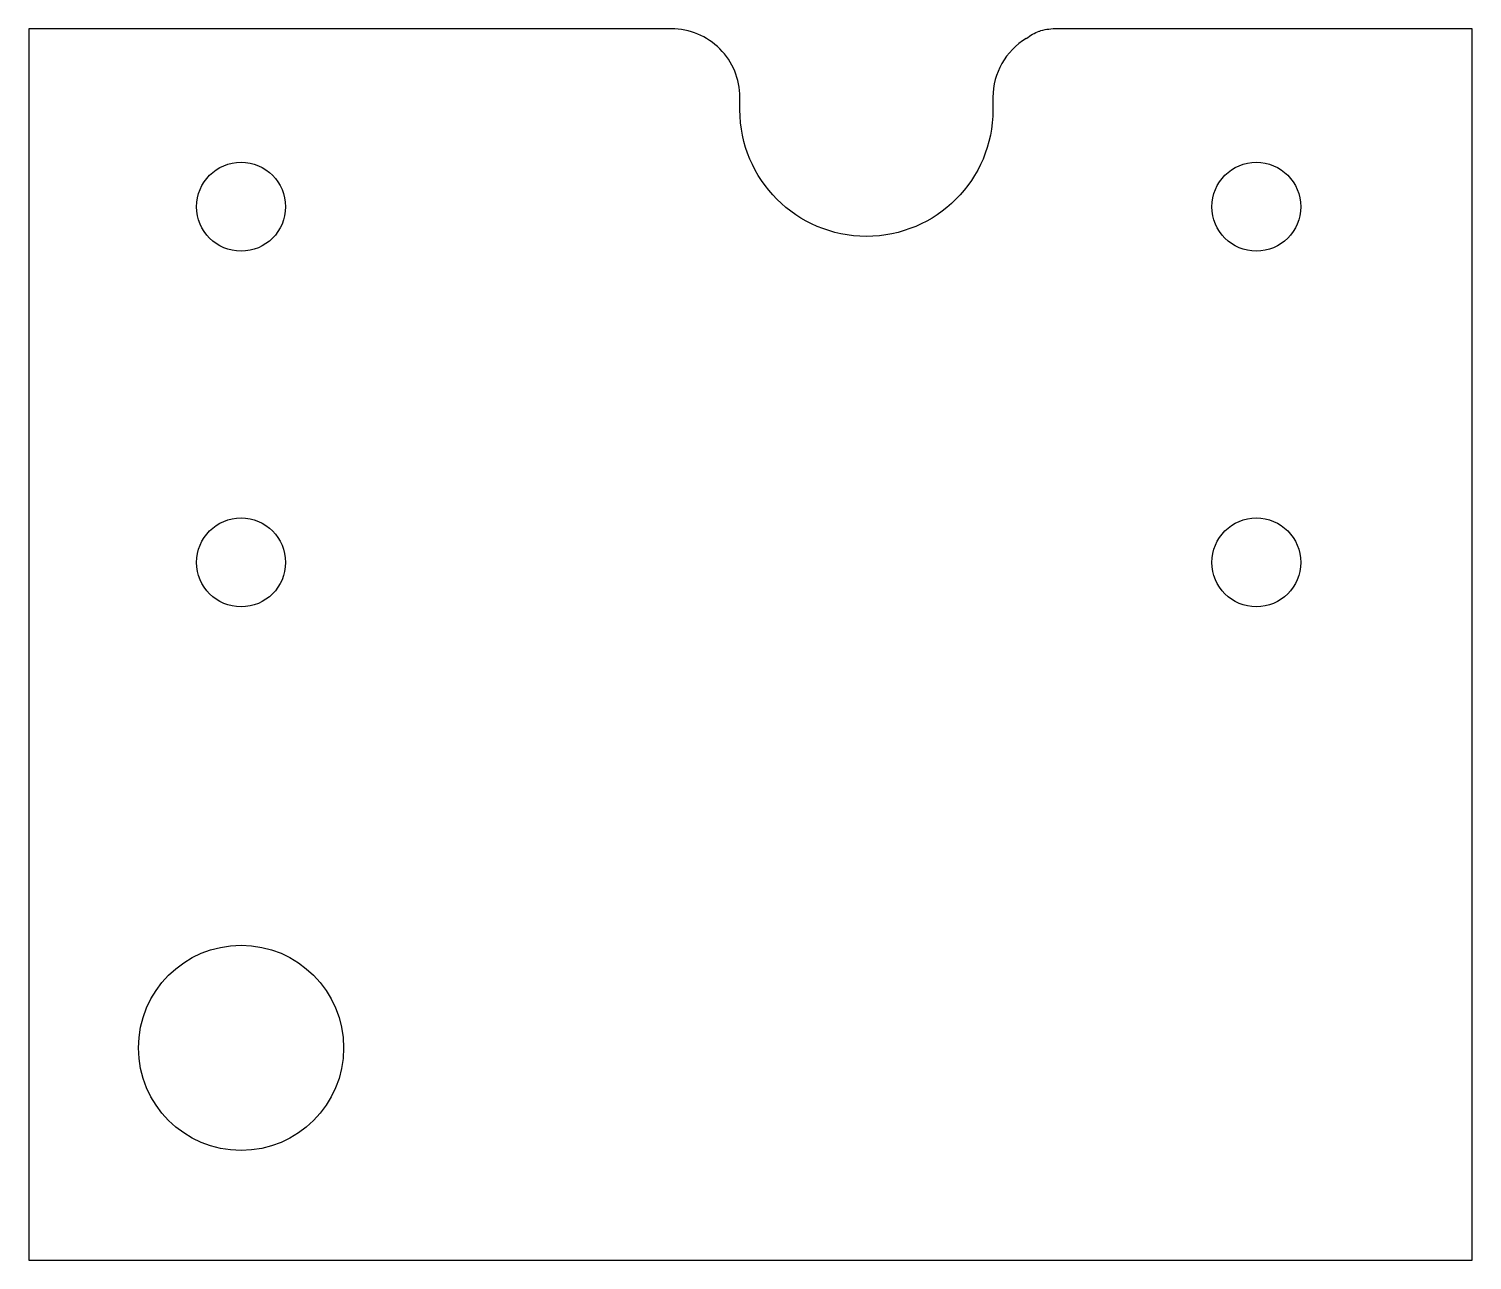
# Model space of a CAD drawing. Header units: millimetres. Extents: x 0 to 211, y 0 to 180.
import ezdxf

# ---------------------------------------------------------------- set-up
doc = ezdxf.new("R2010")
doc.units = ezdxf.units.MM

msp = doc.modelspace()

# ---------------------------------------------------------------- linework, layer by layer
msp.add_lwpolyline([(145.85, 178.59, 0.264353), (140.97, 170), (140.97, 168.17, -1), (103.97, 168.17), (103.97, 170, 0.414214), (93.97, 180), (0, 180), (0, 0), (211.04, 0), (211.04, 180), (150.38, 180)], format="xyb")
for centre, radius in [((31.03, 154), 6.5), ((179.48, 154), 6.5), ((31.03, 102), 6.5), ((179.48, 102), 6.5), ((31.03, 31.03), 15)]:
    msp.add_circle(centre, radius)
msp.add_ellipse((150.38, 170), major_axis=(-10.31, 0), ratio=0.96989, start_param=4.712389, end_param=4.952284)
msp.add_open_spline([(145.85, 178.59), (146.44, 179.06), (147.05, 179.41), (147.74, 179.65), (147.8, 179.67), (147.86, 179.69), (147.93, 179.71)], degree=3, knots=[3.6833543, 3.6833543, 3.6833543, 3.6833543, 3.9480487, 3.9480487, 3.9480487, 3.9729227, 3.9729227, 3.9729227, 3.9729227])

doc.saveas('drawing.dxf')
